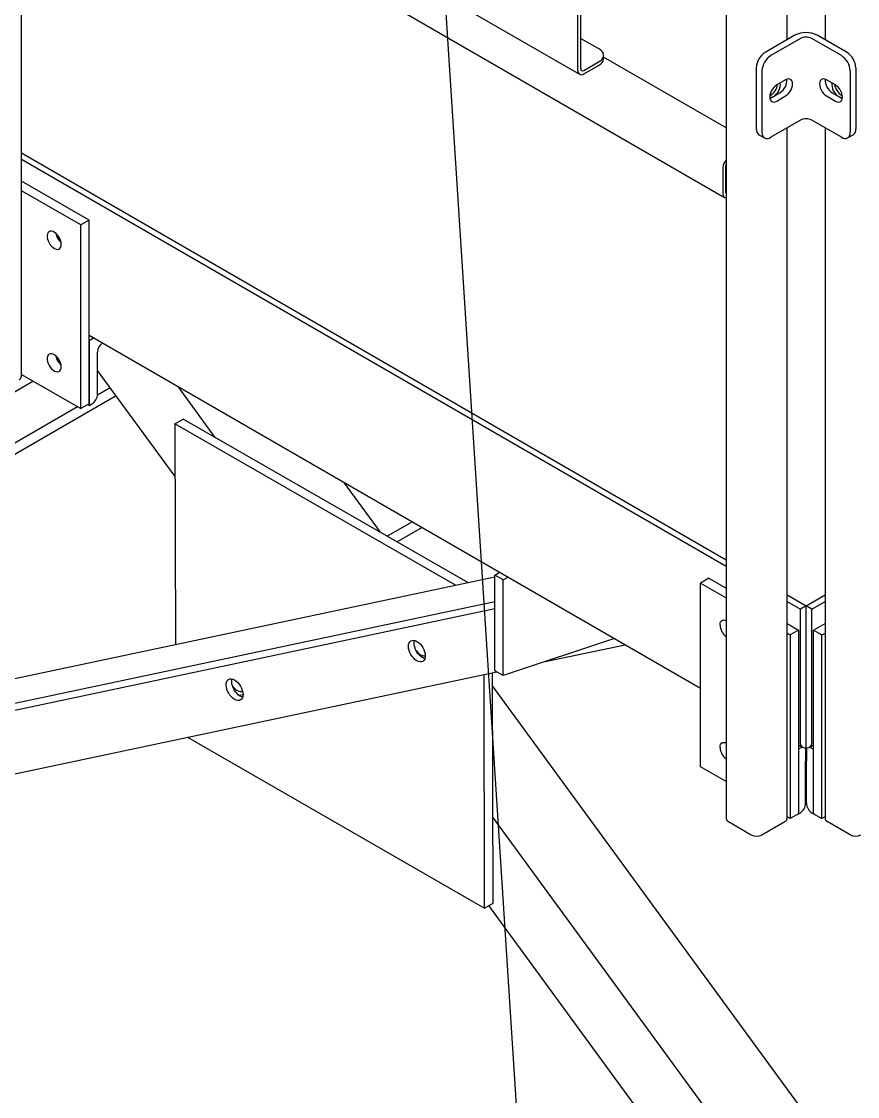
# Model space of a CAD drawing. Header units: millimetres. Extents: x 1293 to 41893, y 1011 to 26911.
# Drawn here: x 37327 to 37997, y 10211 to 11072 of the extents above; entities that cross this region are included whole.
import ezdxf

# ---------------------------------------------------------------- set-up
doc = ezdxf.new("R2010")
doc.units = ezdxf.units.MM
doc.header["$LTSCALE"] = 50
for name, color, linetype in [('CAPA_1', 7, 'Continuous'), ('CLIP_BAR', 5, 'Continuous'), ('PASILLOS', 2, 'Continuous')]:
    doc.layers.add(name, color=color, linetype=linetype)
doc.dimstyles.new('SLDDIMSTYLE4', dxfattribs={"dimtxt": 0.18, "dimasz": 100, "dimexe": 0, "dimexo": 0.0625, "dimgap": 0, "dimtad": 0, "dimtih": 1, "dimtoh": 1, "dimdec": 0, "dimrnd": 1e-09, "dimzin": 0, "dimdsep": 46, "dimtxsty": 'Standard', "dimsah": 1, "dimcen": 0.09, "dimadec": 0, "dimazin": 0, "dimtfac": 100, "dimtdec": 0, "dimtofl": 0, "dimtmove": 0, "dimatfit": 3, "dimfxl": 1, "dimfrac": 2, "dimtolj": 1, "dimtzin": 0, "dimarcsym": 0})

msp = doc.modelspace()

# ---------------------------------------------------------------- linework, layer by layer
at = {"color": 7, "linetype": 'Continuous', "lineweight": 25}
for p, q in [((37450.4112728, 10707.5895487), (37388.3554406, 10792.3993472)), ((37398.5272306, 10778.4978745), (37388.3013016, 10772.5945714)), ((37482.6499255, 10738.8986882), (37452.8297816, 10779.6529624)), ((37403.2216041, 10772.0822185), (37123.5702304, 10610.6429168)), ((37372.3271121, 10763.3728681), (37132.9882126, 10625.2054623)), ((37450.3197243, 10749.7119569), (37457.0549164, 10753.6001006)), ((37684.9710307, 10622.688298), (37457.0549164, 10753.6001006)), ((37450.3197243, 10749.7119569), (37450.7035001, 10573.1328189)), ((37675.1013914, 10620.6005367), (37450.3197243, 10749.7119569)), ((37614.8543791, 10662.9623141), (37585.5202262, 10703.0523992)), ((37640.4437856, 10671.3457033), (37620.4020105, 10659.7758328)), ((37648.3476955, 10666.7828732), (37628.3258355, 10655.2244995)), ((37043.620737, 10487.021093), (37706.4474262, 10627.2312796)), ((37028.8554998, 10464.1903597), (37706.4474262, 10607.5238917)), ((37024.6869926, 10457.7448098), (37706.4474262, 10601.9601215)), ((37746.8663348, 10559.5028086), (37810.7673187, 10573.0200206)), ((37650.7890574, 10564.1709447), (37650.808422, 10564.1747046)), ((36986.4711462, 10398.6535956), (37708.0512173, 10551.2921029)), ((37698.3393826, 10362.2899452), (37697.9332584, 10549.1518135)), ((37705.0745747, 10366.1780888), (37704.673802, 10550.5776657)), ((38398.7678974, 9591.6118024), (37704.6964046, 10540.1779792)), ((37501.4626243, 10532.5969252), (37504.8386967, 10533.252432)), ((37503.7965055, 10535.6304992), (37504.4993837, 10535.7669718)), ((37460.468008, 10498.9199088), (37698.3393826, 10362.2899452)), ((38373.0414631, 9522.0279403), (37704.9247313, 10435.1225428)), ((37698.3393826, 10362.2899452), (37705.0745747, 10366.1780888)), ((38334.2740517, 9499.6414547), (37701.6644953, 10364.2094919))]:
    msp.add_line(p, q, dxfattribs=at)
at = {"color": 7, "linetype": 'Continuous', "lineweight": 25, "flags": 128}
for points in [[(37647.8738184, 10559.280716), (37646.7158309, 10559.2167453), (37645.4563487, 10559.4863154), (37644.1437729, 10560.0790668), (37642.8285451, 10560.9722204), (37641.5612087, 10562.1314529), (37640.3904667, 10563.5122155), (37639.3613102, 10565.0614464), (37638.5132891, 10566.7196095), (37637.8789922, 10568.4229824), (37637.4827953, 10570.1061056), (37637.339924, 10571.7042975), (37637.4558688, 10573.1561406), (37637.826174, 10574.4058412), (37638.4366089, 10575.4053742), (37639.2637149, 10576.116328), (37640.2757068, 10576.5113811), (37641.4336942, 10576.5753518), (37642.6931764, 10576.3057817), (37644.0057522, 10575.7130303), (37645.3209801, 10574.8198767), (37646.5883165, 10573.6606443), (37647.7590584, 10572.2798816), (37648.7882149, 10570.7306507), (37649.6362361, 10569.0724877), (37650.2705329, 10567.3691147), (37650.6667298, 10565.6859915), (37650.8096011, 10564.0877996), (37650.6936563, 10562.6359566), (37650.3233512, 10561.3862559), (37649.7129162, 10560.3867229), (37648.8858102, 10559.6757691), (37647.8738184, 10559.280716)], [(37650.4324471, 10561.9374475), (37649.9464768, 10562.0784111), (37648.633901, 10562.6711625), (37647.3186731, 10563.5643162), (37646.0513367, 10564.7235486), (37644.8805948, 10566.1043113), (37643.8514383, 10567.6535422), (37643.0034171, 10569.3117052), (37642.3691203, 10571.0150782), (37641.9729234, 10572.6982013), (37641.8300521, 10574.2963933), (37641.9459969, 10575.7482363), (37642.1394887, 10576.5291057)], [(37643.4745743, 10568.2677856), (37644.4696874, 10567.1009185), (37645.7331315, 10565.9288401), (37647.0470916, 10565.0207384), (37648.361073, 10564.4115113), (37649.6245803, 10564.1245711), (37650.7890574, 10564.1709447)], [(37501.9033853, 10528.4030492), (37500.7453978, 10528.3390785), (37499.4859156, 10528.6086486), (37498.1733398, 10529.2014), (37496.858112, 10530.0945536), (37495.5907756, 10531.2537861), (37494.4200336, 10532.6345487), (37493.3908771, 10534.1837796), (37492.542856, 10535.8419426), (37491.9085591, 10537.5453156), (37491.5123622, 10539.2284388), (37491.3694909, 10540.8266307), (37491.4854357, 10542.2784738), (37491.8557409, 10543.5281744), (37492.4661758, 10544.5277074), (37493.2932818, 10545.2386612), (37494.3052737, 10545.6337143), (37495.4632611, 10545.697685), (37496.7227433, 10545.4281149), (37498.0353191, 10544.8353635), (37499.350547, 10543.9422099), (37500.6178834, 10542.7829774), (37501.7886253, 10541.4022148), (37502.8177818, 10539.8529839), (37503.665803, 10538.1948209), (37504.3000998, 10536.4914479), (37504.6962967, 10534.8083247), (37504.839168, 10533.2101328), (37504.7232232, 10531.7582897), (37504.352918, 10530.5085891), (37503.7424831, 10529.5090561), (37502.9153771, 10528.7981023), (37501.9033853, 10528.4030492)], [(37504.5492799, 10531.0392248), (37503.9760437, 10531.2007443), (37502.6634678, 10531.7934957), (37501.34824, 10532.6866494), (37500.0809036, 10533.8458818), (37498.9101617, 10535.2266445), (37497.8810052, 10536.7758753), (37497.032984, 10538.4340384), (37496.3986872, 10540.1374113), (37496.0024903, 10541.8205345), (37495.859619, 10543.4187265), (37495.9755638, 10544.8705695), (37496.1495071, 10545.5896345)], [(37496.5744228, 10539.608411), (37497.4771355, 10538.560473), (37498.7405795, 10537.3883946), (37500.0545396, 10536.4802929), (37501.3685211, 10535.8710658), (37502.6320283, 10535.5841256), (37503.7965055, 10535.6304992)]]:
    msp.add_lwpolyline(points, dxfattribs=at)
at = {"layer": 'CLIP_BAR', "linetype": 'Continuous', "lineweight": 25}
for p, q in [((37946.7399881, 11060.6908266), (37922.9458449, 11046.9547601)), ((37951.2301161, 11058.0987309), (37927.4359729, 11044.3626644)), ((37984.0045154, 11044.3626644), (37960.2103723, 11058.0987309)), ((37988.4946435, 11046.9547601), (37964.7005003, 11060.6908266)), ((37915.8747771, 11034.7073115), (37915.8747771, 10985.7148627)), ((37920.3649051, 11032.1152157), (37920.3649051, 10983.122767)), ((37991.0755832, 11032.1152157), (37991.0755832, 10983.122767)), ((37995.5657113, 11034.7073115), (37995.5657113, 10985.7148627)), ((37939.3330445, 11025.0503578), (37932.2619767, 11020.9683173)), ((37979.1785117, 11020.9683173), (37972.1074438, 11025.0503578)), ((37926.7443384, 11010.1141934), (37927.7718487, 11010.5978276)), ((37927.7718487, 11010.5978276), (37934.8429165, 11014.6798682)), ((37932.2619767, 11008.0057319), (37939.3330445, 11012.0877725)), ((37972.1074438, 11012.0877725), (37979.1785117, 11008.0057319)), ((37976.5975719, 11014.6798682), (37983.6686397, 11010.5978276)), ((37983.6686397, 11010.5978276), (37984.6197488, 11010.1425001)), ((37951.2301161, 10992.7754659), (37927.4359729, 10979.0393994)), ((37984.0045154, 10979.0393994), (37960.2103723, 10992.7754659)), ((37917.9462512, 10981.1364147), (37922.4363793, 10978.5443189)), ((37989.0041091, 10978.5443189), (37993.4942372, 10981.1364147))]:
    msp.add_line(p, q, dxfattribs=at)
at = {"layer": 'CLIP_BAR', "linetype": 'Continuous', "lineweight": 25, "flags": 128}
for points in [[(37932.2619767, 11020.9683173), (37931.0130424, 11020.0848233), (37929.8267348, 11018.9206323), (37928.7625404, 11017.5341217), (37927.8738224, 11015.9948169), (37927.2051447, 11014.3799051), (37926.7900378, 11012.7703648), (37926.6493166, 11011.2469049), (37926.7900378, 11009.8859182), (37927.2051447, 11008.7556501), (37927.8738224, 11007.9127771), (37928.7625404, 11007.3995643), (37929.8267348, 11007.2417464), (37931.0130424, 11007.447237), (37932.2619767, 11008.0057319)], [(37939.3330445, 11012.0877725), (37940.5819789, 11012.9712665), (37941.7682865, 11014.1354575), (37942.8324809, 11015.5219681), (37943.7211989, 11017.0612728), (37944.3898765, 11018.6761846), (37944.8049835, 11020.285725), (37944.9457046, 11021.8091848), (37944.8049835, 11023.1701716), (37944.3898765, 11024.3004396), (37943.7211989, 11025.1433126), (37942.8324809, 11025.6565254), (37941.7682865, 11025.8143433), (37940.5819789, 11025.6088528), (37939.3330445, 11025.0503578)], [(37972.1074438, 11025.0503578), (37970.8585095, 11025.6088528), (37969.6722019, 11025.8143433), (37968.6080075, 11025.6565254), (37967.7192895, 11025.1433126), (37967.0506118, 11024.3004396), (37966.6355049, 11023.1701716), (37966.4947838, 11021.8091848), (37966.6355049, 11020.285725), (37967.0506118, 11018.6761846), (37967.7192895, 11017.0612728), (37968.6080075, 11015.5219681), (37969.6722019, 11014.1354575), (37970.8585095, 11012.9712665), (37972.1074438, 11012.0877725)], [(37979.1785117, 11008.0057319), (37980.427446, 11007.447237), (37981.6137536, 11007.2417464), (37982.677948, 11007.3995643), (37983.566666, 11007.9127771), (37984.2353436, 11008.7556501), (37984.6504506, 11009.8859182), (37984.7911717, 11011.2469049), (37984.6504506, 11012.7703648), (37984.2353436, 11014.3799051), (37983.566666, 11015.9948169), (37982.677948, 11017.5341217), (37981.6137536, 11018.9206323), (37980.427446, 11020.0848233), (37979.1785117, 11020.9683173)], [(37920.3649051, 10983.122767), (37920.5007737, 10981.6082102), (37920.9031581, 10980.3087274), (37921.5565949, 10979.2742572), (37922.4359729, 10978.5445535), (37923.5074982, 10978.1476586), (37924.7299924, 10978.0988248), (37926.056476, 10978.3999289), (37927.4359729, 10979.0393994)], [(37984.0045154, 10979.0393994), (37985.3840123, 10978.3999289), (37986.7104959, 10978.0988248), (37987.9329902, 10978.1476586), (37989.0045154, 10978.5445535), (37989.8838934, 10979.2742572), (37990.5373303, 10980.3087274), (37990.9397147, 10981.6082102), (37991.0755832, 10983.122767)]]:
    msp.add_lwpolyline(points, dxfattribs=at)
at = {"layer": 'CLIP_BAR', "linetype": 'Continuous', "lineweight": 25}
for centre, radius, start, end in [((37955.7202442, 11043.4542118), 19.435686, 62.4805390039, 117.519460996), ((37955.7202442, 11049.4328155), 9.7600891, 62.6096722366, 117.3903277634), ((37931.2269381, 11034.0087029), 15.3680481, 122.6054783401, 177.3945215143), ((37980.2135503, 11034.0087029), 15.3680481, 2.6054784856, 57.39452166), ((37935.7170661, 11031.4166072), 15.3680481, 122.60547834, 177.3945215144), ((37975.7234222, 11031.4166072), 15.3680481, 2.6054784856, 57.39452166), ((37928.6700519, 11024.6473058), 11.7240807, 301.7700595734, 4.3373924918), ((37982.7968756, 11024.6692998), 11.7567049, 176.1681679197, 238.1768313072), ((37955.7202442, 10984.1095505), 9.7600891, 62.6096722366, 117.3903277633), ((37920.7747961, 10985.1739954), 4.9297793, 173.7011524747, 234.9866671321), ((37990.8088558, 10985.1092225), 4.7952554, 304.0563507048, 7.2558296885)]:
    msp.add_arc(centre, radius, start, end, dxfattribs=at)
at = {"layer": 'PASILLOS', "linetype": 'Continuous', "lineweight": 25}
for p, q in [((37775.295585, 11033.9811922), (37775.295585, 11440.7295661)), ((37772.8801082, 11032.5867671), (37772.8801082, 11439.335141)), ((37891.6888643, 11379.2425057), (37891.6888643, 10433.9042393)), ((37304.3057781, 11269.2340971), (37890.4265891, 10930.8737551)), ((37940.5203093, 11057.1002825), (37940.5203093, 11272.3821102)), ((37970.9201791, 11272.3821102), (37970.9201791, 11057.1002825)), ((37327.45873, 10787.8171558), (37327.45873, 11255.8681825)), ((37420.7419488, 11233.5607994), (37774.2953394, 11029.4587714)), ((37775.295585, 11058.2149973), (37789.9238372, 11049.770287)), ((37777.7110618, 11032.5863138), (37789.9238372, 11039.636599)), ((37777.7110618, 11029.7970104), (37789.9238372, 11036.8472956)), ((37793.5593823, 11041.9141396), (37793.5593823, 11044.703443)), ((37891.6888643, 10986.5292275), (37793.5593823, 11043.1781716)), ((37940.5203093, 10433.9042393), (37940.5203093, 10986.592826)), ((37970.9201791, 10986.592826), (37970.9201791, 10433.9042393)), ((37327.45873, 10966.7274591), (37891.6888643, 10641.0043358)), ((37327.45873, 10961.5432676), (37891.6888643, 10635.8201443)), ((37889.1638184, 10954.8197164), (37889.1638184, 10933.6647771)), ((37891.3190799, 10956.0639224), (37891.3190799, 10934.908983)), ((37381.6202485, 10912.761688), (37327.45873, 10944.0284672)), ((37374.8850565, 10908.8735444), (37327.45873, 10936.2521799)), ((37381.6202485, 10912.761688), (37374.8850565, 10908.8735444)), ((37374.8850565, 10761.8961983), (37374.8850565, 10908.8735444)), ((37381.6202485, 10765.7843419), (37381.6202485, 10912.761688)), ((37381.6202485, 10820.7613508), (37871.2033062, 10538.1310676)), ((37385.5659533, 10818.4835439), (37381.6202485, 10816.205737)), ((37381.6202485, 10816.205737), (37381.6202485, 10764.3553955)), ((37388.3554406, 10773.4285733), (37388.3554406, 10807.1312953)), ((37327.45873, 10789.2748338), (37374.8850565, 10761.8961983)), ((37090.8579401, 10642.0458159), (37336.6762215, 10783.9536892)), ((37381.6202485, 10765.7843419), (37374.8850565, 10761.8961983)), ((37381.6202485, 10764.3553955), (37380.3826105, 10765.0698687)), ((37381.6202485, 10764.3553955), (37383.8653126, 10765.6514433)), ((37706.4474262, 10628.6869988), (37710.3931309, 10630.9648057)), ((37713.1826182, 10624.7988552), (37706.4474262, 10628.6869988)), ((37706.4474262, 10552.2179518), (37706.4474262, 10628.6869988)), ((37713.1826182, 10624.7988552), (37717.128323, 10627.0766621)), ((37713.1826182, 10548.3298082), (37713.1826182, 10624.7988552)), ((37877.9384983, 10626.2432612), (37871.2033062, 10622.3551176)), ((37877.9384983, 10626.2432612), (37891.6888643, 10618.3053438)), ((37871.2033062, 10622.3551176), (37891.6888643, 10610.5290566)), ((37871.2033062, 10475.3777714), (37871.2033062, 10622.3551176)), ((37940.5203093, 10612.8145426), (37955.7202442, 10604.039807)), ((37940.5203093, 10607.6303511), (37951.2301161, 10601.4477112)), ((37955.7202442, 10604.039807), (37970.9201791, 10612.8145426)), ((37960.2103723, 10601.4477112), (37970.9201791, 10607.6303511)), ((37955.7202442, 10604.039807), (37951.2301161, 10601.4477112)), ((37951.2301161, 10495.154511), (37951.2301161, 10601.4477112)), ((37955.7202442, 10497.7466068), (37955.7202442, 10604.039807)), ((37960.2103723, 10601.4477112), (37955.7202442, 10604.039807)), ((37960.2103723, 10495.154511), (37960.2103723, 10601.4477112)), ((37940.5203093, 10590.1155507), (37949.7805472, 10584.7697291)), ((37961.6599412, 10584.7697291), (37970.9201791, 10590.1155507)), ((37940.5203093, 10582.3392634), (37943.0453551, 10580.8815855)), ((37949.7805472, 10584.7697291), (37943.0453551, 10580.8815855)), ((37943.0453551, 10580.8815855), (37943.0453551, 10433.9042393)), ((37949.7805472, 10584.7697291), (37949.7805472, 10437.792383)), ((37961.6599412, 10584.7697291), (37968.3951332, 10580.8815855)), ((37961.6599412, 10437.792383), (37961.6599412, 10584.7697291)), ((37968.3951332, 10580.8815855), (37970.9201791, 10582.3392634)), ((37968.3951332, 10433.9042393), (37968.3951332, 10580.8815855)), ((37802.3195388, 10577.8968201), (37713.1826182, 10548.3298082)), ((37713.1826182, 10548.3298082), (37706.4474262, 10552.2179518)), ((37955.7202442, 10490.4138612), (37955.7202442, 10497.7466068)), ((37949.7805472, 10492.7693919), (37953.2031953, 10490.7935392)), ((37952.5948812, 10491.1447115), (37949.7805472, 10489.5200311)), ((37955.3843685, 10490.3688617), (37955.3843685, 10479.7924628)), ((37956.0561199, 10490.3688617), (37956.0561199, 10479.7924628)), ((37958.2372931, 10490.7935392), (37961.6599412, 10492.7693919)), ((37958.8456072, 10491.1447115), (37961.6599412, 10489.5200311)), ((37955.3843685, 10446.0897408), (37955.3843685, 10479.7924628)), ((37956.0561199, 10446.0897408), (37956.0561199, 10479.7924628)), ((37891.6888643, 10463.5517104), (37871.2033062, 10475.3777714)), ((37943.0453551, 10433.9042393), (37940.5203093, 10435.3619173)), ((37949.7805472, 10437.792383), (37943.0453551, 10433.9042393)), ((37948.6491764, 10437.016563), (37948.5429092, 10437.0779098)), ((37948.6491764, 10437.016563), (37950.8942404, 10438.3126109)), ((37948.6491764, 10437.1392565), (37948.6491764, 10437.016563)), ((37962.791312, 10437.016563), (37960.546248, 10438.3126109)), ((37961.6599412, 10437.792383), (37968.3951332, 10433.9042393)), ((37962.791312, 10437.1392565), (37962.791312, 10437.016563)), ((37962.8975792, 10437.0779098), (37962.791312, 10437.016563)), ((37970.9201791, 10435.3619173), (37968.3951332, 10433.9042393)), ((37893.4743413, 10431.4158274), (37911.7940638, 10420.8400767)), ((37920.4151097, 10420.8400767), (37938.7348322, 10431.4158274)), ((37991.0253787, 10420.8400767), (37972.7056562, 10431.4158274))]:
    msp.add_line(p, q, dxfattribs=at)
at = {"layer": 'PASILLOS', "linetype": 'Continuous', "lineweight": 25, "flags": 128}
for points in [[(37789.9238372, 11039.636599), (37791.3146021, 11040.593424), (37792.3964252, 11041.6751298), (37793.1364357, 11042.8488494), (37793.5121489, 11044.0789199), (37793.5121489, 11045.3279662), (37793.1364357, 11046.5580366), (37792.3964252, 11047.7317562), (37791.3146021, 11048.813462), (37789.9238372, 11049.770287)], [(37359.2845131, 10893.383322), (37359.1532922, 10894.8523606), (37358.7657653, 10896.4042129), (37358.1400528, 10897.9663161), (37357.3054122, 10899.465628), (37356.3008704, 10900.8320425), (37355.1733986, 10902.0016674), (37353.9757163, 10902.9198125), (37352.7638257, 10903.5435463), (37351.5943934, 10903.8437037), (37350.5221008, 10903.8062496), (37349.5970871, 10903.4329355), (37348.862605, 10902.741217), (37348.3529979, 10901.7634381), (37348.0920946, 10900.5453187), (37348.0920946, 10899.1438167), (37348.3529979, 10897.6244647), (37348.862605, 10896.0583061), (37349.5970871, 10894.5185725), (37350.5221008, 10893.0772603), (37351.5943934, 10891.8017636), (37352.7638257, 10890.7517232), (37353.9757163, 10889.9762379), (37355.1733986, 10889.5115684), (37356.3008704, 10889.3794421), (37357.3054122, 10889.5860373), (37358.1400528, 10890.1216937), (37358.7657653, 10890.9613646), (37359.1532922, 10892.0657879), (37359.2845131, 10893.383322)], [(37359.2845131, 10795.3984246), (37359.1532922, 10796.8674631), (37358.7657653, 10798.4193155), (37358.1400528, 10799.9814187), (37357.3054122, 10801.4807306), (37356.3008704, 10802.847145), (37355.1733986, 10804.01677), (37353.9757163, 10804.9349151), (37352.7638257, 10805.5586489), (37351.5943934, 10805.8588062), (37350.5221008, 10805.8213522), (37349.5970871, 10805.4480381), (37348.862605, 10804.7563196), (37348.3529979, 10803.7785407), (37348.0920946, 10802.5604213), (37348.0920946, 10801.1589193), (37348.3529979, 10799.6395673), (37348.862605, 10798.0734087), (37349.5970871, 10796.5336751), (37350.5221008, 10795.0923629), (37351.5943934, 10793.8168662), (37352.7638257, 10792.7668258), (37353.9757163, 10791.9913404), (37355.1733986, 10791.5266709), (37356.3008704, 10791.3945447), (37357.3054122, 10791.6011399), (37358.1400528, 10792.1367963), (37358.7657653, 10792.9764671), (37359.1532922, 10794.0808905), (37359.2845131, 10795.3984246)], [(37886.8038495, 10588.8528912), (37886.9350704, 10590.1704254), (37887.3225973, 10591.2748487), (37887.9483098, 10592.1145196), (37888.7829504, 10592.6501759), (37889.7874922, 10592.8567711), (37890.914964, 10592.7246449), (37891.6888643, 10592.4594271)], [(37886.8038495, 10490.8679938), (37886.9350704, 10492.1855279), (37887.3225973, 10493.2899513), (37887.9483098, 10494.1296221), (37888.7829504, 10494.6652785), (37889.7874922, 10494.8718737), (37890.914964, 10494.7397475), (37891.6888643, 10494.4745297)], [(37955.7202442, 10490.4138612), (37954.7735457, 10490.3513157), (37953.9022663, 10490.4941403), (37953.1269937, 10490.8389601), (37952.4660469, 10491.3776274), (37951.9350437, 10492.0974137), (37951.5465313, 10492.981311), (37951.30969, 10494.0084335), (37951.2301161, 10495.154511)], [(37960.2103723, 10495.154511), (37960.1307984, 10494.0084335), (37959.8939571, 10492.981311), (37959.5054447, 10492.0974137), (37958.9744415, 10491.3776274), (37958.3134947, 10490.8389601), (37957.538222, 10490.4941403), (37956.6669426, 10490.3513157), (37955.7202442, 10490.4138612)]]:
    msp.add_lwpolyline(points, dxfattribs=at)
at = {"layer": 'PASILLOS', "linetype": 'Continuous', "lineweight": 25}
for centre, radius, start, end in [((37787.5048463, 11042.4206661), 6.0756872, 293.4621250653, 355.2177339772), ((37775.8252083, 11032.1090245), 2.9835972, 170.7859630096, 309.2032852357), ((37776.768135, 11033.7423209), 1.4917986, 170.7859630094, 309.2032852357), ((37921.1363287, 11023.0490749), 11.92099, 298.7010840697, 351.8439654684), ((37923.6743435, 11021.4581943), 11.4559561, 301.0021818296, 5.6784623579), ((37987.8503105, 11021.5004509), 11.5356375, 174.5717540639, 238.7476017488), ((37990.4760412, 11023.1679866), 12.1083626, 188.5976417069, 240.8455239312), ((37927.0356413, 11015.5301683), 4.6466491, 265.3338458088, 303.1262853167), ((37984.4048471, 11015.5301683), 4.646649, 236.8737146458, 274.6661546106), ((37898.5788305, 10954.3761739), 9.4254539, 136.9699310832, 177.3027822381), ((37895.5291092, 10955.9416886), 4.2118034, 155.7527303417, 178.3369438199), ((37891.7560893, 10933.2210321), 2.6299768, 170.2862557112, 268.5352999939), ((37892.9980115, 10934.7867262), 1.683377, 175.8351715892, 218.9503468127), ((37367.4966438, 10904.6043236), 12.78454, 190.8134515141, 229.1811719532), ((37367.5522517, 10904.6368646), 12.8474604, 191.839424916, 228.2810317255), ((37398.2274976, 10806.6446152), 9.884046, 126.6190774526, 177.177674539), ((37367.4966438, 10806.6194262), 12.78454, 190.8134515147, 229.1811719526), ((37367.5522517, 10806.6519672), 12.8474604, 191.839424916, 228.2810317255), ((37324.4079437, 10788.1213851), 3.0659178, 294.3746582937, 354.3052007488), ((37378.6068184, 10773.8721897), 9.7587105, 302.6054783399, 357.3945215145), ((37899.0489066, 10589.4082593), 12.2576448, 182.5968400368, 233.0982203573), ((37899.0489066, 10491.4233618), 12.2576448, 182.5968400368, 233.0982203573), ((37945.6357462, 10446.5333572), 9.7587105, 302.6054783401, 357.3945215143), ((37965.8047422, 10446.5333572), 9.7587105, 182.6054784856, 237.39452166), ((37894.7396505, 10434.2084686), 3.0659178, 185.6947992513, 245.6253417064), ((37937.469523, 10434.2084686), 3.0659178, 294.3746582935, 354.305200749), ((37973.9709654, 10434.2084686), 3.0659178, 185.694799251, 245.6253417062), ((37916.1045868, 10429.1593555), 9.3696856, 242.6096722366, 297.3903277634), ((37995.3359016, 10429.1593555), 9.3696856, 242.6096722366, 297.3903277634)]:
    msp.add_arc(centre, radius, start, end, dxfattribs=at)

# ---------------------------------------------------------------- leaders
at = {"layer": 'CAPA_1'}
msp.add_leader([(37657.1110112, 11235.7083963), (37803.7001794, 8958.3315403)], dimstyle='SLDDIMSTYLE4', dxfattribs=at)

doc.saveas('drawing.dxf')
